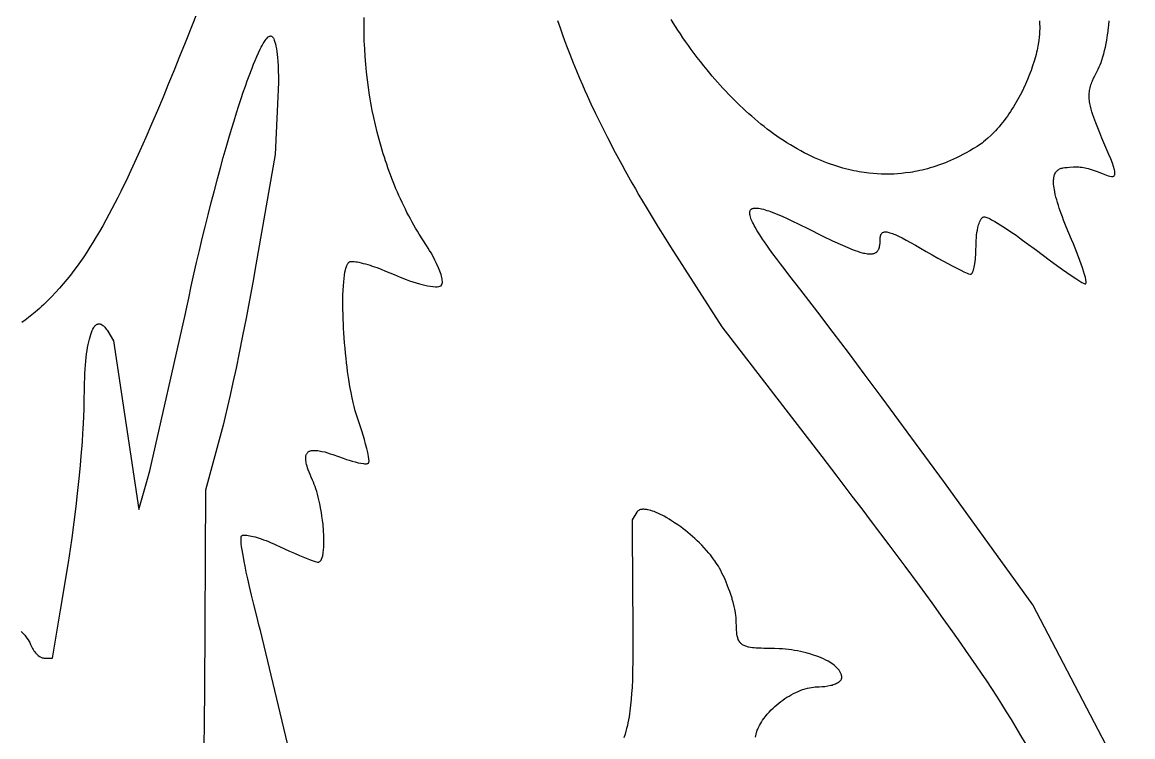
# Model space of a CAD drawing. Extents: x -500 to 500, y -1000 to 1000.
# Drawn here: x -250 to -7.7, y -699.7 to -543.8 of the extents above; entities that cross this region are included whole.
import ezdxf

# ---------------------------------------------------------------- set-up
doc = ezdxf.new("R2010")
doc.units = 0
doc.layers.add('APS_GEOMETR_', color=18, linetype='CONTINUOUS')

msp = doc.modelspace()

# ---------------------------------------------------------------- linework, layer by layer
at = {"layer": 'APS_GEOMETR_'}
for points in [[(-211.09, -539.76), (-212.77, -544.03), (-214.47, -548.29), (-215.66, -551.25), (-216.86, -554.21), (-218.06, -557.17), (-219.28, -560.12), (-220.51, -563.06), (-221.77, -566), (-223.04, -568.92), (-224.34, -571.84), (-225.5, -574.4), (-226.68, -576.94), (-227.28, -578.21), (-227.89, -579.48), (-228.51, -580.74), (-229.14, -582), (-229.77, -583.25), (-230.42, -584.5), (-231.08, -585.74), (-231.75, -586.97), (-232.43, -588.2), (-233.13, -589.41), (-233.84, -590.62), (-234.56, -591.82), (-235.22, -592.87), (-235.89, -593.91), (-236.57, -594.94), (-237.28, -595.96), (-238, -596.97), (-238.74, -597.97), (-239.5, -598.95), (-240.27, -599.92), (-241.07, -600.88), (-241.88, -601.81), (-242.71, -602.73), (-243.56, -603.63), (-244.43, -604.51), (-245.32, -605.36), (-245.77, -605.78), (-246.23, -606.2), (-246.69, -606.61), (-247.16, -607.01), (-247.89, -607.62), (-248.62, -608.21), (-249.35, -608.76), (-250.07, -609.3)], [(-192.13, -701.12), (-198.01, -676.5), (-198.27, -675.5), (-198.91, -673.06), (-199.48, -670.81), (-199.98, -668.75), (-200.41, -666.88), (-200.78, -665.21), (-201.1, -663.74), (-201.36, -662.47), (-201.57, -661.39), (-201.74, -660.48), (-201.89, -659.64), (-202.01, -658.87), (-202.12, -658.18), (-202.19, -657.56), (-202.24, -657.01), (-202.26, -656.53), (-202.26, -656.32), (-202.25, -656.13), (-202.23, -656.04), (-202.21, -655.94), (-202.17, -655.86), (-202.14, -655.82), (-202.11, -655.79), (-202.02, -655.74), (-201.92, -655.7), (-201.82, -655.67), (-201.71, -655.66), (-201.5, -655.65), (-201.28, -655.66), (-201, -655.69), (-200.69, -655.73), (-200.36, -655.79), (-200, -655.86), (-199.61, -655.95), (-199.2, -656.06), (-198.77, -656.19), (-198.31, -656.33), (-197.83, -656.5), (-197.33, -656.68), (-196.8, -656.87), (-196.25, -657.09), (-195.68, -657.33), (-195.09, -657.58), (-194.48, -657.85), (-193.84, -658.14), (-191.67, -659.15), (-190.58, -659.62), (-189.49, -660.09), (-188.4, -660.54), (-187.3, -660.98), (-186.71, -661.2), (-186.11, -661.4), (-185.54, -661.54), (-185.46, -661.55), (-185.38, -661.55), (-185.3, -661.54), (-185.22, -661.52), (-185.08, -661.44), (-184.96, -661.34), (-184.8, -661.12), (-184.67, -660.88), (-184.54, -660.53), (-184.44, -660.17), (-184.32, -659.51), (-184.23, -658.83), (-184.2, -658.36), (-184.18, -657.88), (-184.16, -657.41), (-184.16, -656.93), (-184.2, -655.74), (-184.25, -654.75), (-184.36, -653.37), (-184.47, -652.42), (-184.59, -651.55), (-184.71, -650.76), (-184.83, -650.04), (-185.06, -648.84), (-185.25, -647.96), (-185.41, -647.36), (-185.57, -646.76), (-185.74, -646.17), (-185.92, -645.58), (-186.1, -645.09), (-186.28, -644.61), (-186.47, -644.13), (-186.68, -643.66), (-186.95, -643.04), (-187.19, -642.46), (-187.4, -641.93), (-187.57, -641.44), (-187.72, -641.01), (-187.85, -640.62), (-187.94, -640.28), (-188.01, -639.99), (-188.06, -639.7), (-188.11, -639.39), (-188.14, -639.08), (-188.14, -638.77), (-188.13, -638.61), (-188.11, -638.46), (-188.08, -638.32), (-188.04, -638.17), (-187.99, -638.04), (-187.93, -637.91), (-187.85, -637.79), (-187.76, -637.68), (-187.67, -637.59), (-187.58, -637.51), (-187.47, -637.44), (-187.36, -637.38), (-187.25, -637.33), (-187.13, -637.29), (-186.87, -637.22), (-186.61, -637.18), (-186.35, -637.17), (-186.08, -637.17), (-185.83, -637.19), (-185.52, -637.22), (-185.21, -637.27), (-184.9, -637.32), (-184.6, -637.39), (-183.99, -637.53), (-183.39, -637.71), (-182.79, -637.9), (-182.2, -638.1), (-181.02, -638.53), (-179.97, -638.91), (-179.26, -639.15), (-178.63, -639.34), (-178, -639.52), (-177.36, -639.7), (-176.72, -639.86), (-176.11, -639.97), (-175.5, -640.06), (-175.3, -640.08), (-175.1, -640.08), (-174.9, -640.08), (-174.7, -640.07), (-174.58, -640.04), (-174.48, -640), (-174.41, -639.94), (-174.37, -639.84), (-174.34, -639.69), (-174.33, -639.55), (-174.37, -639.03), (-174.44, -638.51), (-174.61, -637.63), (-174.81, -636.76), (-175.07, -635.79), (-175.34, -634.83), (-175.62, -633.87), (-175.91, -632.92), (-176.34, -631.61), (-176.78, -630.31), (-177.07, -629.42), (-177.34, -628.52), (-177.58, -627.61), (-177.81, -626.7), (-178.02, -625.73), (-178.25, -624.57), (-178.49, -623.22), (-178.74, -621.69), (-178.86, -620.86), (-178.99, -619.97), (-179.11, -619.04), (-179.23, -618.07), (-179.34, -617.04), (-179.45, -615.98), (-179.56, -614.86), (-179.66, -613.7), (-179.74, -612.6), (-179.81, -611.54), (-179.87, -610.52), (-179.92, -609.55), (-179.96, -608.63), (-179.99, -607.74), (-180.02, -606.1), (-180.03, -604.63), (-180.01, -603.34), (-179.97, -602.23), (-179.92, -601.29), (-179.85, -600.44), (-179.78, -599.67), (-179.68, -598.96), (-179.58, -598.32), (-179.45, -597.76), (-179.39, -597.5), (-179.32, -597.27), (-179.25, -597.05), (-179.17, -596.86), (-179.1, -596.68), (-179.02, -596.53), (-178.93, -596.39), (-178.84, -596.25), (-178.78, -596.19), (-178.72, -596.13), (-178.66, -596.09), (-178.59, -596.05), (-178.44, -596.01), (-178.26, -595.98), (-178.05, -595.97), (-177.81, -595.97), (-177.54, -595.99), (-177.24, -596.03), (-176.92, -596.08), (-176.57, -596.15), (-176.07, -596.26), (-175.57, -596.38), (-175.08, -596.52), (-174.58, -596.66), (-174.09, -596.81), (-173.61, -596.97), (-172.63, -597.31), (-171.67, -597.67), (-170.71, -598.05), (-169.76, -598.44), (-168.82, -598.84), (-167.52, -599.39), (-166.21, -599.91), (-165.49, -600.17), (-164.76, -600.42), (-164.04, -600.65), (-163.3, -600.87), (-162.71, -601.02), (-162.12, -601.15), (-161.53, -601.28), (-160.94, -601.39), (-160.39, -601.46), (-159.84, -601.5), (-159.46, -601.48), (-159.07, -601.44), (-158.88, -601.39), (-158.7, -601.31), (-158.61, -601.25), (-158.54, -601.17), (-158.48, -601.09), (-158.42, -601), (-158.36, -600.8), (-158.32, -600.59), (-158.32, -600.32), (-158.33, -600.05), (-158.39, -599.74), (-158.45, -599.44), (-158.52, -599.14), (-158.59, -598.84), (-158.72, -598.46), (-158.85, -598.08), (-158.99, -597.7), (-159.14, -597.33), (-159.57, -596.42), (-159.94, -595.66), (-160.48, -594.63), (-160.79, -594.1), (-161.11, -593.57), (-161.44, -593.04), (-161.78, -592.52), (-162.59, -591.26), (-163.38, -589.99), (-163.77, -589.35), (-164.15, -588.71), (-164.53, -588.06), (-164.89, -587.41), (-165.28, -586.7), (-165.66, -585.98), (-166.04, -585.26), (-166.4, -584.54), (-166.76, -583.81), (-167.11, -583.08), (-167.45, -582.34), (-167.79, -581.6), (-168.12, -580.86), (-168.44, -580.11), (-168.75, -579.36), (-169.06, -578.6), (-169.35, -577.85), (-169.64, -577.08), (-169.93, -576.32), (-170.2, -575.55), (-170.47, -574.78), (-170.73, -574.01), (-170.98, -573.24), (-171.23, -572.46), (-171.47, -571.68), (-171.7, -570.9), (-172.14, -569.33), (-172.55, -567.76), (-172.93, -566.18), (-173.29, -564.59), (-173.61, -563.01), (-173.77, -562.18), (-173.92, -561.35), (-174.07, -560.52), (-174.2, -559.68), (-174.45, -558.01), (-174.67, -556.33), (-174.87, -554.65), (-175.03, -552.96), (-175.16, -551.26), (-175.27, -549.56), (-175.35, -547.86), (-175.4, -546.15), (-175.42, -544.44), (-175.41, -542.73)], [(-133.2, -543.41), (-132.64, -545.03), (-132.12, -546.5), (-131.65, -547.8), (-131.22, -548.94), (-130.53, -550.76), (-129.76, -552.66), (-129.05, -554.41), (-128.38, -555.99), (-127.76, -557.41), (-127.21, -558.68), (-126.7, -559.8), (-125.89, -561.57), (-124.89, -563.67), (-123.96, -565.59), (-123.1, -567.33), (-122.3, -568.9), (-121.59, -570.3), (-120.95, -571.53), (-119.91, -573.48), (-119.18, -574.83), (-118.44, -576.17), (-117.7, -577.5), (-116.95, -578.84), (-116.19, -580.16), (-115.42, -581.49), (-114.65, -582.81), (-113.87, -584.13), (-112.55, -586.3), (-111.21, -588.47), (-109.87, -590.64), (-108.51, -592.79), (-97.31, -610.25), (-75.55, -638.52), (-72.24, -642.82), (-68.94, -647.14), (-66.8, -649.95), (-64.74, -652.66), (-60.9, -657.76), (-57.42, -662.43), (-54.3, -666.67), (-51.53, -670.46), (-49.1, -673.82), (-47.02, -676.73), (-45.28, -679.2), (-44.14, -680.85), (-43, -682.5), (-41.87, -684.15), (-40.74, -685.81), (-39.62, -687.48), (-38.52, -689.15), (-37.42, -690.83), (-36.34, -692.52), (-35.27, -694.21), (-34.21, -695.92), (-33.16, -697.63), (-32.14, -699.35), (-31.12, -701.08)], [(-28.05, -543.5), (-28.02, -543.83), (-28, -544.23), (-27.98, -544.68), (-27.98, -545.19), (-28, -545.76), (-28.03, -546.38), (-28.1, -547.07), (-28.19, -547.8), (-28.31, -548.6), (-28.47, -549.44), (-28.56, -549.89), (-28.67, -550.34), (-28.78, -550.81), (-28.91, -551.3), (-29.2, -552.31), (-29.52, -553.32), (-29.87, -554.32), (-30.25, -555.31), (-30.65, -556.29), (-31.07, -557.26), (-31.52, -558.21), (-31.98, -559.16), (-32.26, -559.69), (-32.54, -560.21), (-32.82, -560.73), (-33.11, -561.24), (-33.41, -561.75), (-33.72, -562.26), (-34.04, -562.76), (-34.36, -563.26), (-34.69, -563.75), (-35.03, -564.24), (-35.38, -564.72), (-35.73, -565.19), (-36.09, -565.66), (-36.46, -566.12), (-36.84, -566.58), (-37.23, -567.02), (-37.61, -567.44), (-37.98, -567.84), (-38.33, -568.19), (-38.67, -568.52), (-39.27, -569.09), (-39.8, -569.54), (-40.23, -569.89), (-40.56, -570.14), (-40.9, -570.37), (-41.66, -570.88), (-42.44, -571.36), (-43.22, -571.83), (-44.02, -572.28), (-44.72, -572.66), (-45.41, -573.02), (-46.1, -573.35), (-46.78, -573.67), (-47.45, -573.97), (-48.11, -574.25), (-48.76, -574.51), (-49.4, -574.75), (-50.04, -574.98), (-50.66, -575.19), (-51.27, -575.38), (-51.88, -575.57), (-52.47, -575.73), (-53.05, -575.88), (-53.62, -576.02), (-54.17, -576.15), (-54.72, -576.26), (-55.25, -576.36), (-55.77, -576.46), (-56.27, -576.54), (-57.24, -576.67), (-58.15, -576.77), (-58.99, -576.84), (-59.78, -576.89), (-60.49, -576.91), (-61.14, -576.92), (-61.82, -576.92), (-62.58, -576.9), (-63.41, -576.86), (-64.31, -576.79), (-65.27, -576.7), (-65.77, -576.64), (-66.29, -576.56), (-66.83, -576.48), (-67.38, -576.39), (-67.94, -576.29), (-68.52, -576.17), (-69.11, -576.05), (-69.71, -575.91), (-70.33, -575.75), (-70.96, -575.59), (-71.6, -575.4), (-72.25, -575.2), (-72.92, -574.99), (-73.6, -574.76), (-74.28, -574.51), (-74.98, -574.25), (-75.69, -573.97), (-76.4, -573.66), (-77.13, -573.34), (-77.86, -573), (-78.61, -572.64), (-79.36, -572.26), (-80.13, -571.85), (-80.89, -571.43), (-81.64, -570.99), (-82.39, -570.55), (-83.13, -570.09), (-83.87, -569.61), (-84.59, -569.13), (-85.31, -568.64), (-86.03, -568.13), (-86.73, -567.61), (-87.43, -567.09), (-88.12, -566.55), (-88.81, -566), (-89.49, -565.45), (-90.16, -564.88), (-90.83, -564.31), (-91.48, -563.73), (-92.14, -563.13), (-92.78, -562.54), (-93.42, -561.93), (-94.05, -561.32), (-94.67, -560.7), (-95.29, -560.07), (-95.9, -559.44), (-96.5, -558.8), (-97.1, -558.15), (-97.69, -557.51), (-98.27, -556.85), (-98.85, -556.19), (-99.42, -555.53), (-99.98, -554.86), (-100.53, -554.19), (-101.28, -553.27), (-101.99, -552.37), (-102.69, -551.47), (-103.36, -550.59), (-104.01, -549.72), (-104.63, -548.85), (-105.24, -548), (-105.82, -547.17), (-106.37, -546.34), (-106.91, -545.53), (-107.43, -544.73), (-107.93, -543.95), (-108.4, -543.18)], [(-7.67, -712.61), (-29.51, -670.84), (-48.76, -644.22), (-52, -639.77), (-55.07, -635.57), (-58.72, -630.63), (-62.38, -625.69), (-66.05, -620.76), (-69.73, -615.83), (-73.06, -611.43), (-76.41, -607.03), (-78.37, -604.48), (-80.35, -601.93), (-82.48, -599.2), (-83.55, -597.81), (-84.53, -596.52), (-85.42, -595.34), (-86.21, -594.27), (-86.91, -593.3), (-87.52, -592.45), (-88.04, -591.71), (-88.47, -591.07), (-89.06, -590.16), (-89.6, -589.31), (-90.06, -588.51), (-90.27, -588.14), (-90.46, -587.78), (-90.63, -587.43), (-90.78, -587.11), (-90.91, -586.8), (-91.02, -586.5), (-91.11, -586.23), (-91.18, -585.97), (-91.23, -585.73), (-91.25, -585.5), (-91.25, -585.33), (-91.25, -585.21), (-91.23, -585.09), (-91.19, -584.96), (-91.14, -584.83), (-91.05, -584.7), (-91, -584.64), (-90.93, -584.58), (-90.86, -584.53), (-90.78, -584.48), (-90.7, -584.44), (-90.6, -584.4), (-90.4, -584.35), (-90.16, -584.32), (-89.9, -584.32), (-89.62, -584.33), (-89.31, -584.37), (-88.99, -584.43), (-88.65, -584.5), (-88.28, -584.59), (-87.91, -584.7), (-87.52, -584.82), (-87.11, -584.95), (-86.7, -585.1), (-85.85, -585.42), (-84.92, -585.8), (-84, -586.19), (-83.09, -586.6), (-82.18, -587.02), (-80.37, -587.89), (-78.58, -588.78), (-75.28, -590.43), (-73.16, -591.45), (-71.03, -592.44), (-69.87, -592.94), (-68.69, -593.41), (-68.21, -593.59), (-67.73, -593.75), (-67.24, -593.91), (-66.75, -594.06), (-66.46, -594.13), (-66.17, -594.19), (-65.88, -594.25), (-65.59, -594.29), (-65.34, -594.32), (-65.1, -594.33), (-64.85, -594.33), (-64.6, -594.32), (-64.45, -594.3), (-64.29, -594.26), (-64.14, -594.22), (-63.98, -594.17), (-63.86, -594.1), (-63.74, -594.03), (-63.54, -593.89), (-63.39, -593.74), (-63.28, -593.6), (-63.2, -593.48), (-63.14, -593.38), (-63.1, -593.27), (-63.02, -593.06), (-62.96, -592.84), (-62.91, -592.62), (-62.86, -592.39), (-62.81, -591.94), (-62.79, -591.49), (-62.78, -591.02), (-62.77, -590.77), (-62.74, -590.54), (-62.69, -590.31), (-62.66, -590.2), (-62.61, -590.1), (-62.56, -590), (-62.51, -589.91), (-62.44, -589.82), (-62.36, -589.74), (-62.27, -589.68), (-62.18, -589.63), (-62.09, -589.59), (-61.99, -589.56), (-61.88, -589.54), (-61.77, -589.52), (-61.55, -589.52), (-61.32, -589.54), (-61.09, -589.58), (-60.87, -589.63), (-60.66, -589.69), (-60.4, -589.77), (-60.12, -589.87), (-59.82, -589.98), (-59.5, -590.12), (-58.79, -590.45), (-58, -590.84), (-57.12, -591.3), (-56.15, -591.83), (-55.11, -592.42), (-53.97, -593.07), (-52.73, -593.8), (-51.48, -594.51), (-50.22, -595.22), (-48.97, -595.92), (-47.09, -596.92), (-45.19, -597.9), (-44.51, -598.22), (-43.83, -598.52), (-43.5, -598.65), (-43.16, -598.76), (-43.08, -598.76), (-43, -598.76), (-42.92, -598.72), (-42.85, -598.67), (-42.74, -598.53), (-42.65, -598.38), (-42.54, -598.13), (-42.44, -597.87), (-42.35, -597.53), (-42.27, -597.18), (-42.2, -596.83), (-42.13, -596.48), (-42.07, -595.99), (-42.01, -595.49), (-41.96, -595), (-41.92, -594.51), (-41.89, -593.5), (-41.86, -592.49), (-41.85, -591.92), (-41.82, -591.36), (-41.79, -590.79), (-41.74, -590.23), (-41.67, -589.66), (-41.58, -589.11), (-41.46, -588.55), (-41.39, -588.28), (-41.32, -588.01), (-41.22, -587.72), (-41.11, -587.4), (-40.98, -587.08), (-40.9, -586.93), (-40.82, -586.79), (-40.73, -586.65), (-40.63, -586.53), (-40.53, -586.42), (-40.42, -586.33), (-40.31, -586.27), (-40.19, -586.23), (-40.06, -586.21), (-39.99, -586.22), (-39.93, -586.23), (-39.75, -586.28), (-39.55, -586.35), (-39.32, -586.44), (-39.07, -586.56), (-38.79, -586.7), (-38.48, -586.87), (-37.79, -587.26), (-37.19, -587.61), (-36.6, -587.97), (-36.02, -588.34), (-35.44, -588.71), (-34.28, -589.48), (-33.15, -590.26), (-32.02, -591.07), (-30.9, -591.88), (-28.68, -593.54), (-25.88, -595.64), (-23.99, -597.02), (-23.03, -597.7), (-22.06, -598.37), (-21.09, -599.04), (-20.11, -599.7), (-19.43, -600.12), (-18.75, -600.53), (-18.45, -600.68), (-18.14, -600.83), (-17.99, -600.86), (-17.94, -600.84), (-17.9, -600.8), (-17.86, -600.66), (-17.85, -600.53), (-17.86, -600.39), (-17.93, -599.93), (-18.02, -599.47), (-18.21, -598.79), (-18.4, -598.11), (-18.67, -597.33), (-18.94, -596.55), (-19.21, -595.77), (-19.5, -594.99), (-19.87, -594.04), (-20.25, -593.09), (-20.64, -592.15), (-21.04, -591.2), (-21.63, -589.79), (-22.21, -588.38), (-22.77, -586.95), (-23.04, -586.23), (-23.3, -585.51), (-23.71, -584.33), (-23.91, -583.74), (-24.09, -583.14), (-24.27, -582.54), (-24.43, -581.94), (-24.58, -581.33), (-24.71, -580.72), (-24.78, -580.33), (-24.85, -579.93), (-24.9, -579.54), (-24.94, -579.14), (-24.96, -578.74), (-24.96, -578.34), (-24.95, -578.14), (-24.93, -577.94), (-24.9, -577.74), (-24.87, -577.55), (-24.84, -577.41), (-24.8, -577.24), (-24.74, -577.05), (-24.65, -576.84), (-24.54, -576.62), (-24.47, -576.51), (-24.39, -576.4), (-24.3, -576.3), (-24.2, -576.19), (-24.09, -576.09), (-23.96, -575.99), (-23.8, -575.88), (-23.63, -575.79), (-23.45, -575.72), (-23.27, -575.65), (-23.08, -575.6), (-22.89, -575.56), (-22.5, -575.5), (-21.98, -575.44), (-21.49, -575.4), (-20.64, -575.35), (-19.97, -575.34), (-19.46, -575.35), (-19.12, -575.37), (-18.77, -575.41), (-18.43, -575.47), (-18.09, -575.53), (-17.75, -575.61), (-17.41, -575.7), (-16.74, -575.9), (-16.08, -576.12), (-15.42, -576.37), (-14.11, -576.87), (-13.02, -577.26), (-12.68, -577.36), (-12.34, -577.42), (-12.17, -577.43), (-11.99, -577.42), (-11.89, -577.39), (-11.79, -577.35), (-11.7, -577.26), (-11.64, -577.18), (-11.59, -577.05), (-11.57, -576.83), (-11.57, -576.61), (-11.61, -576.29), (-11.68, -575.98), (-11.89, -575.27), (-12.13, -574.56), (-12.49, -573.61), (-12.86, -572.67), (-14.39, -569.04), (-14.85, -567.94), (-15.32, -566.83), (-15.76, -565.71), (-15.97, -565.15), (-16.18, -564.58), (-16.39, -563.97), (-16.58, -563.36), (-16.76, -562.74), (-16.92, -562.11), (-16.99, -561.8), (-17.05, -561.48), (-17.1, -561.16), (-17.14, -560.85), (-17.17, -560.53), (-17.19, -560.21), (-17.2, -559.89), (-17.19, -559.57), (-17.18, -559.27), (-17.14, -558.96), (-17.1, -558.66), (-17.04, -558.36), (-16.97, -558.06), (-16.89, -557.76), (-16.8, -557.46), (-16.7, -557.17), (-16.59, -556.87), (-16.47, -556.59), (-16.22, -556.02), (-15.95, -555.46), (-15.66, -554.91), (-15.42, -554.46), (-15.19, -554.01), (-14.97, -553.53), (-14.77, -553.04), (-14.58, -552.54), (-14.4, -552.04), (-14.19, -551.35), (-14, -550.65), (-13.82, -549.95), (-13.64, -549.25), (-13.48, -548.43), (-13.34, -547.7), (-13.15, -546.56), (-13.05, -545.84), (-13.01, -545.53), (-12.89, -544.45), (-12.79, -543.45)], [(-250.21, -676.67), (-249.92, -676.97), (-249.67, -677.25), (-249.46, -677.48), (-249.27, -677.71), (-248.96, -678.14), (-248.7, -678.52), (-248.51, -678.85), (-248.37, -679.12), (-248.28, -679.33), (-248.19, -679.54), (-248.06, -679.82), (-247.92, -680.1), (-247.77, -680.37), (-247.62, -680.64), (-247.44, -680.88), (-247.26, -681.12), (-247.07, -681.35), (-246.88, -681.57), (-246.68, -681.75), (-246.51, -681.9), (-246.22, -682.12), (-246.03, -682.24), (-245.94, -682.29), (-245.79, -682.35), (-245.66, -682.4), (-245.44, -682.46), (-245.29, -682.48), (-245.23, -682.48), (-244.59, -682.48), (-243.39, -682.48), (-241.66, -672.06), (-239.93, -661.65), (-239.48, -658.71), (-239.11, -656.26), (-238.64, -652.84), (-238.23, -649.43), (-237.91, -646.6), (-237.49, -642.64), (-237.29, -640.39), (-237.12, -638.42), (-236.87, -635.34), (-236.74, -633.39), (-236.69, -632.57), (-236.62, -631.14), (-236.56, -629.9), (-236.5, -627.95), (-236.48, -626.71), (-236.47, -626.19), (-236.44, -623.77), (-236.42, -622.55), (-236.37, -621.34), (-236.32, -620.38), (-236.26, -619.46), (-236.2, -618.58), (-236.12, -617.73), (-236.04, -616.92), (-235.94, -616.15), (-235.84, -615.42), (-235.73, -614.73), (-235.61, -614.08), (-235.49, -613.47), (-235.35, -612.9), (-235.21, -612.38), (-235.06, -611.89), (-234.9, -611.46), (-234.74, -611.06), (-234.56, -610.71), (-234.38, -610.4), (-234.28, -610.25), (-234.17, -610.11), (-234.05, -609.97), (-233.91, -609.85), (-233.77, -609.75), (-233.62, -609.67), (-233.52, -609.63), (-233.43, -609.6), (-233.34, -609.59), (-233.26, -609.58), (-233.09, -609.59), (-232.94, -609.62), (-232.8, -609.67), (-232.68, -609.72), (-232.5, -609.83), (-232.39, -609.91), (-232.26, -610.02), (-232.13, -610.15), (-231.98, -610.31), (-231.82, -610.49), (-231.66, -610.71), (-231.49, -610.95), (-231.31, -611.21), (-230.05, -613.26), (-224.57, -650.04), (-222.82, -643.97), (-222.16, -641.67), (-214.38, -607.31), (-214.22, -606.58), (-213.68, -603.97), (-213.12, -601.36), (-212.54, -598.76), (-211.95, -596.16), (-211.35, -593.57), (-210.73, -590.97), (-210.1, -588.38), (-209.46, -585.8), (-208.76, -583.08), (-208.08, -580.46), (-207.42, -577.96), (-206.77, -575.57), (-206.13, -573.3), (-205.52, -571.13), (-204.92, -569.07), (-204.34, -567.12), (-203.78, -565.28), (-203.24, -563.56), (-202.72, -561.94), (-202.23, -560.43), (-201.76, -559.03), (-201.31, -557.74), (-200.89, -556.56), (-200.5, -555.48), (-199.86, -553.79), (-199.53, -552.95), (-199.19, -552.11), (-198.83, -551.28), (-198.46, -550.45), (-198.06, -549.64), (-197.85, -549.24), (-197.64, -548.84), (-197.42, -548.45), (-197.2, -548.1), (-196.99, -547.78), (-196.78, -547.5), (-196.58, -547.26), (-196.4, -547.07), (-196.3, -546.99), (-196.22, -546.92), (-196.13, -546.87), (-196.05, -546.83), (-195.96, -546.8), (-195.87, -546.79), (-195.79, -546.78), (-195.71, -546.79), (-195.64, -546.81), (-195.58, -546.84), (-195.47, -546.91), (-195.38, -547), (-195.32, -547.08), (-195.26, -547.17), (-195.19, -547.29), (-195.12, -547.42), (-195, -547.73), (-194.87, -548.1), (-194.76, -548.53), (-194.65, -549.01), (-194.55, -549.55), (-194.46, -550.15), (-194.37, -550.79), (-194.3, -551.49), (-194.23, -552.32), (-194.18, -553.28), (-194.13, -554.38), (-194.11, -555.6), (-194.11, -556.95), (-194.14, -558.44), (-194.19, -560.05), (-194.81, -572.61), (-199, -596.67), (-199.69, -600.56), (-200.4, -604.43), (-201.14, -608.31), (-201.9, -612.18), (-202.65, -615.87), (-203.35, -619.27), (-204.01, -622.36), (-204.62, -625.15), (-205.19, -627.64), (-205.71, -629.82), (-206.17, -631.71), (-206.59, -633.3), (-209.99, -645.86), (-210.26, -689.8), (-210.3, -696.08), (-210.36, -702.35)], [(-89.96, -699.77), (-89.91, -699.41), (-89.84, -699.05), (-89.75, -698.71), (-89.7, -698.55), (-89.6, -698.23), (-89.51, -698.02), (-89.41, -697.76), (-89.28, -697.48), (-89.12, -697.16), (-88.93, -696.82), (-88.71, -696.45), (-88.45, -696.05), (-88.15, -695.64), (-87.82, -695.2), (-87.44, -694.74), (-87.02, -694.27), (-86.56, -693.78), (-86.17, -693.4), (-85.77, -693.03), (-85.36, -692.67), (-84.93, -692.32), (-84.5, -691.98), (-84.06, -691.66), (-83.61, -691.34), (-83.14, -691.04), (-82.68, -690.76), (-82.2, -690.49), (-81.71, -690.23), (-81.22, -689.99), (-80.72, -689.77), (-80.22, -689.56), (-79.71, -689.37), (-79.19, -689.2), (-78.67, -689.06), (-78.19, -688.95), (-77.74, -688.87), (-77.33, -688.82), (-76.96, -688.79), (-76.64, -688.77), (-76.12, -688.76), (-75.47, -688.72), (-74.83, -688.65), (-74.19, -688.56), (-73.56, -688.43), (-73.29, -688.36), (-73.03, -688.28), (-72.77, -688.19), (-72.52, -688.09), (-72.31, -687.99), (-72.11, -687.88), (-71.91, -687.77), (-71.71, -687.64), (-71.6, -687.55), (-71.5, -687.45), (-71.41, -687.35), (-71.32, -687.24), (-71.26, -687.12), (-71.21, -687), (-71.17, -686.82), (-71.16, -686.69), (-71.16, -686.64), (-71.18, -686.47), (-71.21, -686.3), (-71.24, -686.14), (-71.29, -685.98), (-71.43, -685.67), (-71.56, -685.43), (-71.77, -685.11), (-72.09, -684.75), (-72.37, -684.46), (-72.79, -684.09), (-73.12, -683.84), (-73.46, -683.61), (-73.8, -683.39), (-74.15, -683.18), (-74.66, -682.92), (-75.17, -682.68), (-75.68, -682.45), (-76.2, -682.23), (-76.8, -682.01), (-77.33, -681.83), (-78.16, -681.56), (-78.7, -681.41), (-78.93, -681.35), (-79.56, -681.21), (-80.21, -681.07), (-80.85, -680.94), (-81.5, -680.82), (-82.14, -680.72), (-82.79, -680.63), (-83.44, -680.56), (-84.1, -680.49), (-84.85, -680.44), (-85.88, -680.4), (-86.91, -680.39), (-88.16, -680.38), (-88.79, -680.36), (-89.41, -680.33), (-89.83, -680.31), (-90.25, -680.27), (-90.67, -680.23), (-91.09, -680.17), (-91.51, -680.09), (-91.71, -680.04), (-91.91, -679.98), (-92.1, -679.91), (-92.3, -679.84), (-92.49, -679.75), (-92.67, -679.66), (-92.82, -679.57), (-92.96, -679.47), (-93.08, -679.37), (-93.2, -679.27), (-93.3, -679.16), (-93.39, -679.05), (-93.55, -678.83), (-93.66, -678.62), (-93.76, -678.42), (-93.87, -678.09), (-93.92, -677.88), (-93.97, -677.67), (-94.05, -677.24), (-94.1, -676.81), (-94.14, -676.38), (-94.16, -675.94), (-94.17, -675.5), (-94.18, -674.63), (-94.2, -674.16), (-94.23, -673.74), (-94.3, -673.1), (-94.36, -672.69), (-94.39, -672.52), (-94.53, -671.83), (-94.66, -671.22), (-94.89, -670.28), (-95.05, -669.69), (-95.12, -669.44), (-95.38, -668.65), (-95.62, -667.93), (-95.86, -667.28), (-96.08, -666.7), (-96.48, -665.72), (-96.79, -665), (-97.05, -664.46), (-97.31, -663.94), (-97.58, -663.41), (-97.86, -662.89), (-98.1, -662.47), (-98.36, -662.06), (-98.62, -661.65), (-98.89, -661.25), (-99.2, -660.82), (-99.51, -660.4), (-99.84, -659.99), (-100.17, -659.58), (-100.67, -659), (-101.18, -658.44), (-101.71, -657.89), (-102.24, -657.34), (-102.73, -656.88), (-103.22, -656.43), (-103.72, -655.98), (-104.23, -655.54), (-104.74, -655.11), (-105.26, -654.69), (-105.79, -654.28), (-106.32, -653.88), (-106.95, -653.43), (-107.67, -652.95), (-108.3, -652.54), (-108.85, -652.19), (-109.31, -651.92), (-109.96, -651.54), (-110.24, -651.39), (-110.71, -651.16), (-111.18, -650.94), (-111.66, -650.73), (-112.14, -650.53), (-112.47, -650.42), (-112.81, -650.31), (-113.15, -650.22), (-113.49, -650.13), (-113.71, -650.09), (-113.94, -650.06), (-114.17, -650.04), (-114.39, -650.02), (-114.57, -650.03), (-114.74, -650.05), (-114.91, -650.07), (-115.08, -650.1), (-115.29, -650.18), (-115.46, -650.27), (-115.6, -650.36), (-115.71, -650.45), (-115.79, -650.54), (-115.85, -650.61), (-115.9, -650.69), (-116.94, -652.36), (-116.81, -668.37), (-116.77, -674.17), (-116.75, -678.5), (-116.75, -680.32), (-116.76, -681.98), (-116.78, -683.5), (-116.8, -684.88), (-116.84, -686.1), (-116.87, -687.18), (-116.94, -688.91), (-117.02, -690.19), (-117.12, -691.48), (-117.24, -692.76), (-117.32, -693.4), (-117.4, -694.04), (-117.49, -694.68), (-117.59, -695.32), (-117.7, -695.95), (-117.83, -696.59), (-117.96, -697.22), (-118.11, -697.84), (-118.27, -698.46), (-118.45, -699.08), (-118.71, -699.92)]]:
    msp.add_lwpolyline(points, dxfattribs=at)

doc.saveas('drawing.dxf')
